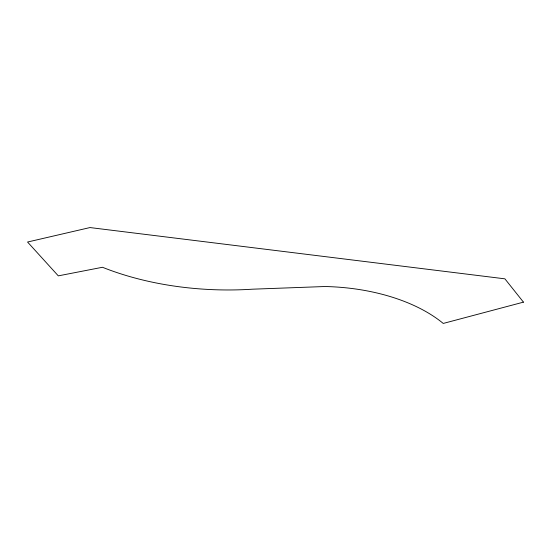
<?xml version="1.0" encoding="UTF-8"?>
<svg xmlns="http://www.w3.org/2000/svg" width="551" height="551" viewBox="0 0 551 551"><rect width="100%" height="100%" fill="white"/><g stroke="black" fill="none" stroke-linecap="round" stroke-linejoin="round"><path stroke-width="0.83" d="M523.45 302.141L443.238 323.437A144.713 80.294 1.4 0 0 324.966 286.52L252.413 289.192A210.413 116.75 1.4 0 1 102.472 267.269L58.303 275.865L27.55 242.027L89.985 227.563L504.902 278.834L523.45 302.141"/></g></svg>
